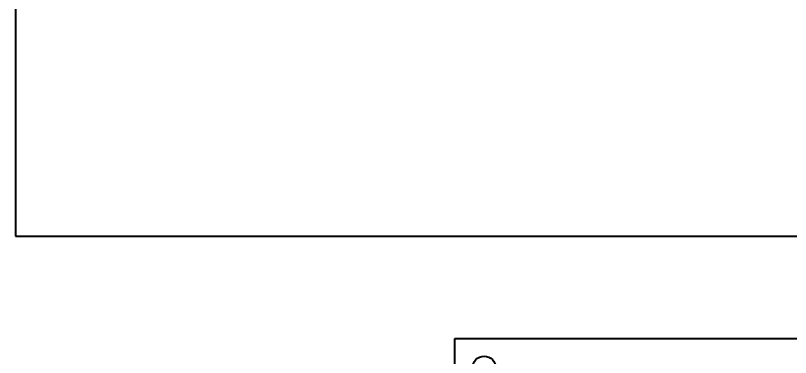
# Model space of a CAD drawing. Header units: millimetres. Extents: x 9486 to 14955, y -8999 to 1872.
# Drawn here: x 12425.2 to 12557.5, y -8011.1 to -7952.7 of the extents above; entities that cross this region are included whole.
import ezdxf

# ---------------------------------------------------------------- set-up
doc = ezdxf.new("R2010")
doc.units = ezdxf.units.MM
doc.layers.add('가시적인 것(ISO)', color=3, linetype='Continuous', lineweight=40)

# ---------------------------------------------------------------- blocks, each defined once
blk = doc.blocks.new('A$C74B527A4')
at = {"layer": '가시적인 것(ISO)'}
for p, q in [((-155, -194.2), (-155, -403.2)), ((-155, -403.2), (155, -403.2)), ((-80, -420.7), (80, -420.7)), ((-80, -540.7), (-80, -420.7))]:
    blk.add_line(p, q, dxfattribs=at)
blk.add_circle((-75, -425.7), 2, dxfattribs=at)

msp = doc.modelspace()

# ---------------------------------------------------------------- block references
msp.add_blockref('A$C74B527A4', (12580.198, -7587.189))

doc.saveas('drawing.dxf')
